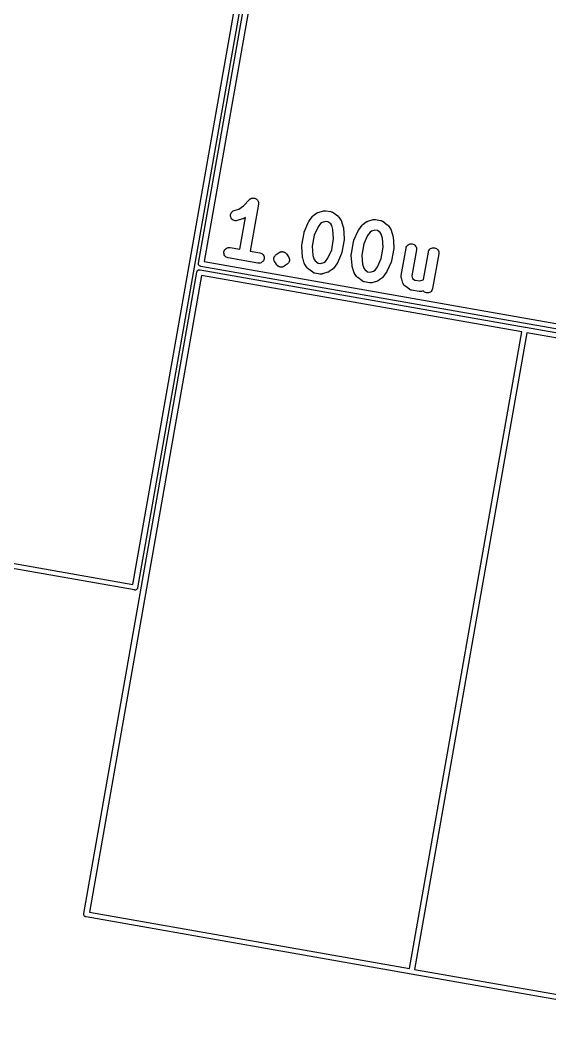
# Model space of a CAD drawing. Extents: x 61 to 358, y -137 to -43.
# Drawn here: x 131.42 to 146.7, y -133.7 to -104.58 of the extents above; entities that cross this region are included whole.
import ezdxf

# ---------------------------------------------------------------- set-up
doc = ezdxf.new("R2010")
doc.units = 0
doc.header["$MEASUREMENT"] = 0
doc.layers.add('BLACK', color=7, linetype='CONTINUOUS')

msp = doc.modelspace()

# ---------------------------------------------------------------- linework, layer by layer
at = {"layer": 'BLACK', "linetype": 'CONTINUOUS'}
for p, q in [((136.563, -111.591), (139.826, -93.0879)), ((139.963, -93.1857), (136.726, -111.546)), ((134.672, -120.856), (137.909, -102.495)), ((138.072, -102.451), (134.809, -120.954)), ((137.862, -109.938), (138.032, -109.76)), ((138.032, -109.76), (138.033, -109.759)), ((138.033, -109.759), (138.034, -109.758)), ((138.033, -109.759), (138.033, -109.759)), ((138.033, -109.759), (138.033, -109.759)), ((138.034, -109.758), (138.045, -109.749)), ((138.045, -109.749), (138.056, -109.739)), ((138.056, -109.739), (138.069, -109.732)), ((138.056, -109.739), (138.056, -109.739)), ((138.056, -109.739), (138.056, -109.739)), ((138.069, -109.732), (138.082, -109.725)), ((138.082, -109.725), (138.082, -109.725)), ((138.082, -109.725), (138.083, -109.725)), ((138.083, -109.725), (138.097, -109.721)), ((138.097, -109.721), (138.111, -109.716)), ((138.111, -109.716), (138.125, -109.714)), ((138.111, -109.716), (138.111, -109.716)), ((138.111, -109.716), (138.111, -109.716)), ((138.125, -109.714), (138.14, -109.713)), ((138.14, -109.713), (138.14, -109.713)), ((138.14, -109.713), (138.14, -109.713)), ((138.14, -109.713), (138.155, -109.714)), ((138.155, -109.714), (138.17, -109.715)), ((138.17, -109.715), (138.17, -109.715)), ((138.17, -109.715), (138.17, -109.715)), ((138.17, -109.715), (138.184, -109.719)), ((138.184, -109.719), (138.198, -109.723)), ((138.198, -109.723), (138.199, -109.724)), ((138.199, -109.724), (138.199, -109.724)), ((138.199, -109.724), (138.212, -109.731)), ((138.212, -109.731), (138.225, -109.737)), ((138.225, -109.737), (138.225, -109.737)), ((138.225, -109.737), (138.225, -109.737)), ((138.225, -109.737), (138.237, -109.747)), ((138.237, -109.747), (138.248, -109.756)), ((138.248, -109.756), (138.248, -109.756)), ((138.248, -109.756), (138.248, -109.756)), ((138.248, -109.756), (138.258, -109.767)), ((138.258, -109.767), (138.267, -109.778)), ((138.267, -109.778), (138.268, -109.778)), ((138.268, -109.778), (138.268, -109.778)), ((138.268, -109.778), (138.275, -109.791)), ((137.567, -110.084), (137.594, -110.072)), ((137.594, -110.072), (137.726, -110.033)), ((137.726, -110.033), (137.862, -109.938)), ((138.292, -109.892), (138.054, -111.242)), ((138.275, -109.791), (138.282, -109.804)), ((138.282, -109.804), (138.282, -109.804)), ((138.282, -109.804), (138.282, -109.804)), ((138.282, -109.804), (138.287, -109.818)), ((138.287, -109.818), (138.291, -109.832)), ((138.291, -109.832), (138.291, -109.833)), ((138.291, -109.833), (138.291, -109.833)), ((138.291, -109.833), (138.293, -109.847)), ((138.294, -109.877), (138.292, -109.892)), ((138.293, -109.847), (138.295, -109.862)), ((138.295, -109.862), (138.294, -109.877)), ((138.295, -109.862), (138.295, -109.862)), ((138.295, -109.862), (138.295, -109.862)), ((137.486, -110.202), (137.493, -110.173)), ((137.486, -110.232), (137.486, -110.202)), ((137.492, -110.261), (137.486, -110.232)), ((137.503, -110.288), (137.492, -110.261)), ((137.493, -110.173), (137.504, -110.145)), ((137.519, -110.313), (137.503, -110.288)), ((137.504, -110.145), (137.521, -110.121)), ((137.539, -110.335), (137.519, -110.313)), ((137.521, -110.121), (137.542, -110.1)), ((137.564, -110.352), (137.539, -110.335)), ((137.542, -110.1), (137.567, -110.084)), ((137.591, -110.363), (137.564, -110.352)), ((137.62, -110.37), (137.591, -110.363)), ((137.681, -110.364), (137.679, -110.365)), ((137.837, -110.318), (137.681, -110.364)), ((137.754, -111.189), (137.916, -110.272)), ((137.845, -110.315), (137.837, -110.318)), ((137.853, -110.312), (137.845, -110.315)), ((137.859, -110.309), (137.853, -110.312)), ((137.864, -110.307), (137.859, -110.309)), ((137.872, -110.302), (137.864, -110.307)), ((137.879, -110.298), (137.872, -110.302)), ((137.881, -110.297), (137.879, -110.298)), ((137.916, -110.272), (137.881, -110.297)), ((139.756, -110.375), (139.853, -110.245)), ((139.853, -110.245), (139.854, -110.243)), ((139.854, -110.243), (139.86, -110.237)), ((139.86, -110.237), (139.865, -110.23)), ((139.865, -110.23), (139.87, -110.226)), ((139.87, -110.226), (139.874, -110.221)), ((139.874, -110.221), (139.881, -110.216)), ((139.881, -110.216), (139.888, -110.211)), ((139.888, -110.211), (139.972, -110.152)), ((139.972, -110.152), (139.974, -110.151)), ((139.974, -110.151), (139.981, -110.147)), ((139.981, -110.147), (139.988, -110.142)), ((139.988, -110.142), (139.994, -110.14)), ((139.994, -110.14), (140, -110.137)), ((140, -110.137), (140.008, -110.134)), ((140.008, -110.134), (140.016, -110.131)), ((140.016, -110.131), (140.171, -110.085)), ((140.171, -110.085), (140.174, -110.084)), ((140.174, -110.084), (140.178, -110.083)), ((140.178, -110.083), (140.182, -110.082)), ((140.182, -110.082), (140.193, -110.081)), ((140.193, -110.081), (140.203, -110.079)), ((140.203, -110.079), (140.207, -110.079)), ((140.207, -110.079), (140.212, -110.078)), ((140.212, -110.078), (140.222, -110.079)), ((140.222, -110.079), (140.233, -110.079)), ((140.233, -110.079), (140.237, -110.08)), ((140.237, -110.08), (140.241, -110.081)), ((140.241, -110.081), (140.384, -110.106)), ((140.384, -110.106), (140.386, -110.106)), ((140.386, -110.106), (140.391, -110.107)), ((140.391, -110.107), (140.395, -110.108)), ((140.395, -110.108), (140.405, -110.112)), ((140.405, -110.112), (140.415, -110.115)), ((140.415, -110.115), (140.419, -110.117)), ((140.419, -110.117), (140.423, -110.118)), ((140.423, -110.118), (140.432, -110.123)), ((140.432, -110.123), (140.441, -110.128)), ((140.441, -110.128), (140.445, -110.131)), ((140.445, -110.131), (140.449, -110.133)), ((140.449, -110.133), (140.579, -110.23)), ((140.579, -110.23), (140.581, -110.231)), ((140.581, -110.231), (140.587, -110.237)), ((140.587, -110.237), (140.594, -110.242)), ((140.594, -110.242), (140.598, -110.247)), ((140.598, -110.247), (140.602, -110.252)), ((140.602, -110.252), (140.607, -110.259)), ((140.607, -110.259), (140.613, -110.265)), ((140.613, -110.265), (140.672, -110.349)), ((140.672, -110.349), (140.673, -110.351)), ((140.673, -110.351), (140.677, -110.358)), ((140.677, -110.358), (140.682, -110.366)), ((141.445, -110.383), (141.601, -110.337)), ((141.601, -110.337), (141.603, -110.336)), ((141.603, -110.336), (141.607, -110.335)), ((141.607, -110.335), (141.612, -110.334)), ((141.612, -110.334), (141.622, -110.333)), ((141.622, -110.333), (141.632, -110.331)), ((141.632, -110.331), (141.637, -110.331)), ((141.637, -110.331), (141.641, -110.33)), ((141.641, -110.33), (141.652, -110.331)), ((141.652, -110.331), (141.662, -110.331)), ((141.662, -110.331), (141.666, -110.332)), ((141.666, -110.332), (141.671, -110.333)), ((141.671, -110.333), (141.814, -110.358)), ((141.814, -110.358), (141.816, -110.358)), ((141.816, -110.358), (141.82, -110.359)), ((141.82, -110.359), (141.825, -110.36)), ((141.825, -110.36), (141.834, -110.364)), ((141.834, -110.364), (141.844, -110.367)), ((137.65, -110.37), (137.62, -110.37)), ((137.679, -110.365), (137.65, -110.37)), ((139.618, -110.677), (139.739, -110.404)), ((139.739, -110.404), (139.74, -110.402)), ((139.74, -110.402), (139.741, -110.401)), ((139.741, -110.401), (139.748, -110.389)), ((139.741, -110.401), (139.741, -110.401)), ((139.748, -110.389), (139.755, -110.376)), ((139.755, -110.376), (139.756, -110.376)), ((139.756, -110.376), (139.756, -110.375)), ((140.011, -110.543), (139.904, -110.784)), ((140.083, -110.446), (140.011, -110.543)), ((140.127, -110.416), (140.083, -110.446)), ((140.224, -110.387), (140.127, -110.416)), ((140.296, -110.4), (140.224, -110.387)), ((140.378, -110.46), (140.296, -110.4)), ((140.408, -110.504), (140.378, -110.46)), ((140.442, -110.62), (140.408, -110.504)), ((140.461, -110.883), (140.442, -110.62)), ((140.682, -110.366), (140.684, -110.371)), ((140.684, -110.371), (140.687, -110.377)), ((140.687, -110.377), (140.69, -110.385)), ((140.69, -110.385), (140.693, -110.393)), ((140.693, -110.393), (140.739, -110.549)), ((140.739, -110.549), (140.74, -110.551)), ((140.74, -110.551), (140.74, -110.551)), ((140.74, -110.551), (140.74, -110.552)), ((140.74, -110.552), (140.743, -110.566)), ((140.743, -110.566), (140.745, -110.58)), ((140.745, -110.58), (140.745, -110.581)), ((140.745, -110.581), (140.745, -110.581)), ((140.745, -110.581), (140.766, -110.88)), ((141.169, -110.656), (141.17, -110.654)), ((141.17, -110.653), (141.178, -110.641)), ((141.17, -110.654), (141.17, -110.653)), ((141.17, -110.653), (141.17, -110.653)), ((141.178, -110.641), (141.185, -110.628)), ((141.185, -110.628), (141.186, -110.627)), ((141.185, -110.628), (141.185, -110.628)), ((141.186, -110.627), (141.282, -110.497)), ((141.282, -110.497), (141.284, -110.495)), ((141.284, -110.495), (141.289, -110.489)), ((141.289, -110.489), (141.295, -110.482)), ((141.295, -110.482), (141.3, -110.478)), ((141.3, -110.478), (141.304, -110.474)), ((141.304, -110.474), (141.311, -110.469)), ((141.311, -110.469), (141.317, -110.463)), ((141.317, -110.463), (141.401, -110.404)), ((141.401, -110.404), (141.403, -110.403)), ((141.403, -110.403), (141.411, -110.399)), ((141.411, -110.399), (141.418, -110.394)), ((141.418, -110.394), (141.424, -110.392)), ((141.424, -110.392), (141.429, -110.389)), ((141.429, -110.389), (141.437, -110.386)), ((141.437, -110.386), (141.445, -110.383)), ((141.653, -110.639), (141.556, -110.668)), ((141.725, -110.652), (141.653, -110.639)), ((141.807, -110.712), (141.725, -110.652)), ((141.844, -110.367), (141.848, -110.369)), ((141.848, -110.369), (141.853, -110.37)), ((141.853, -110.37), (141.861, -110.376)), ((141.861, -110.376), (141.871, -110.38)), ((141.871, -110.38), (141.874, -110.383)), ((141.874, -110.383), (141.878, -110.385)), ((141.878, -110.385), (142.008, -110.482)), ((142.008, -110.482), (142.01, -110.483)), ((142.01, -110.483), (142.016, -110.489)), ((142.016, -110.489), (142.023, -110.495)), ((142.023, -110.495), (142.027, -110.499)), ((142.027, -110.499), (142.032, -110.504)), ((142.032, -110.504), (142.037, -110.511)), ((142.037, -110.511), (142.042, -110.517)), ((142.042, -110.517), (142.101, -110.601)), ((142.101, -110.601), (142.102, -110.603)), ((142.102, -110.603), (142.107, -110.61)), ((142.107, -110.61), (142.111, -110.618)), ((142.111, -110.618), (142.114, -110.623)), ((142.114, -110.623), (142.117, -110.629)), ((142.117, -110.629), (142.119, -110.637)), ((142.119, -110.637), (142.123, -110.645)), ((142.123, -110.645), (142.169, -110.801)), ((139.544, -111.07), (139.607, -110.713)), ((139.607, -110.711), (139.608, -110.708)), ((139.607, -110.713), (139.607, -110.711)), ((139.608, -110.705), (139.612, -110.694)), ((139.608, -110.708), (139.608, -110.705)), ((139.612, -110.694), (139.615, -110.682)), ((139.615, -110.682), (139.617, -110.68)), ((139.617, -110.68), (139.618, -110.677)), ((139.904, -110.784), (139.847, -111.105)), ((140.405, -111.203), (140.461, -110.883)), ((140.764, -110.917), (140.701, -111.274)), ((140.765, -110.914), (140.764, -110.917)), ((140.766, -110.9), (140.765, -110.912)), ((140.765, -110.912), (140.765, -110.914)), ((140.766, -110.88), (140.767, -110.882)), ((140.767, -110.882), (140.766, -110.885)), ((140.766, -110.885), (140.767, -110.887)), ((140.767, -110.887), (140.766, -110.9)), ((141.038, -110.958), (141.041, -110.946)), ((141.041, -110.946), (141.045, -110.934)), ((141.045, -110.934), (141.046, -110.932)), ((141.046, -110.932), (141.047, -110.929)), ((141.047, -110.929), (141.169, -110.656)), ((141.44, -110.795), (141.333, -111.036)), ((141.512, -110.698), (141.44, -110.795)), ((141.556, -110.668), (141.512, -110.698)), ((141.837, -110.756), (141.807, -110.712)), ((141.872, -110.872), (141.837, -110.756)), ((141.89, -111.135), (141.872, -110.872)), ((142.169, -110.801), (142.169, -110.803)), ((142.169, -110.803), (142.17, -110.803)), ((142.17, -110.803), (142.17, -110.804)), ((142.17, -110.804), (142.172, -110.818)), ((142.172, -110.818), (142.175, -110.832)), ((142.175, -110.832), (142.175, -110.833)), ((142.175, -110.833), (142.175, -110.833)), ((142.175, -110.833), (142.196, -111.132)), ((137.299, -111.263), (137.307, -111.234)), ((137.307, -111.234), (137.321, -111.208)), ((137.321, -111.208), (137.339, -111.185)), ((137.339, -111.185), (137.362, -111.165)), ((137.362, -111.165), (137.388, -111.151)), ((137.388, -111.151), (137.416, -111.142)), ((137.416, -111.142), (137.446, -111.138)), ((137.446, -111.138), (137.475, -111.14)), ((137.475, -111.14), (137.754, -111.189)), ((139.541, -111.1), (139.542, -111.088)), ((139.542, -111.103), (139.541, -111.1)), ((139.542, -111.088), (139.543, -111.076)), ((139.542, -111.105), (139.542, -111.103)), ((139.542, -111.107), (139.542, -111.105)), ((139.563, -111.406), (139.542, -111.107)), ((139.543, -111.073), (139.544, -111.07)), ((139.543, -111.076), (139.543, -111.073)), ((139.847, -111.105), (139.866, -111.368)), ((140.297, -111.444), (140.405, -111.203)), ((140.973, -111.322), (141.036, -110.965)), ((141.036, -110.963), (141.037, -110.96)), ((141.036, -110.965), (141.036, -110.963)), ((141.037, -110.96), (141.038, -110.958)), ((141.333, -111.036), (141.276, -111.357)), ((141.834, -111.455), (141.89, -111.135)), ((142.194, -111.169), (142.131, -111.526)), ((142.195, -111.164), (142.194, -111.166)), ((142.194, -111.166), (142.194, -111.169)), ((142.196, -111.139), (142.195, -111.152)), ((142.195, -111.152), (142.195, -111.164)), ((142.196, -111.132), (142.196, -111.134)), ((142.196, -111.134), (142.196, -111.137)), ((142.196, -111.137), (142.196, -111.139)), ((142.411, -111.944), (142.55, -111.158)), ((142.55, -111.156), (142.558, -111.127)), ((142.55, -111.158), (142.55, -111.156)), ((142.558, -111.127), (142.572, -111.101)), ((142.572, -111.101), (142.591, -111.078)), ((142.591, -111.078), (142.613, -111.059)), ((142.613, -111.059), (142.64, -111.044)), ((142.64, -111.044), (142.668, -111.035)), ((142.668, -111.035), (142.697, -111.032)), ((142.697, -111.032), (142.727, -111.035)), ((142.85, -111.211), (142.717, -111.962)), ((142.727, -111.035), (142.756, -111.043)), ((142.756, -111.043), (142.782, -111.056)), ((142.782, -111.056), (142.805, -111.075)), ((142.805, -111.075), (142.825, -111.098)), ((142.825, -111.098), (142.839, -111.124)), ((142.839, -111.124), (142.848, -111.152)), ((142.848, -111.152), (142.852, -111.181)), ((142.852, -111.181), (142.85, -111.211)), ((143.202, -111.241), (143.215, -111.215)), ((143.215, -111.215), (143.234, -111.191)), ((143.234, -111.191), (143.257, -111.172)), ((143.257, -111.172), (143.283, -111.158)), ((143.283, -111.158), (143.311, -111.149)), ((143.311, -111.149), (143.341, -111.146)), ((143.341, -111.146), (143.37, -111.148)), ((143.37, -111.148), (143.399, -111.156)), ((143.399, -111.156), (143.425, -111.17)), ((143.425, -111.17), (143.449, -111.188)), ((143.449, -111.188), (143.468, -111.211)), ((143.468, -111.211), (143.482, -111.237)), ((143.482, -111.237), (143.492, -111.265)), ((137.296, -111.293), (137.299, -111.263)), ((137.3, -111.322), (137.296, -111.293)), ((137.309, -111.35), (137.3, -111.322)), ((137.323, -111.376), (137.309, -111.35)), ((137.342, -111.399), (137.323, -111.376)), ((137.365, -111.418), (137.342, -111.399)), ((137.392, -111.432), (137.365, -111.418)), ((137.42, -111.44), (137.392, -111.432)), ((137.422, -111.44), (137.42, -111.44)), ((138.28, -111.592), (137.422, -111.44)), ((138.054, -111.242), (138.333, -111.292)), ((138.333, -111.292), (138.335, -111.292)), ((138.335, -111.292), (138.364, -111.3)), ((138.364, -111.3), (138.39, -111.314)), ((138.39, -111.314), (138.413, -111.333)), ((138.413, -111.333), (138.432, -111.356)), ((138.435, -111.524), (138.416, -111.547)), ((138.432, -111.356), (138.447, -111.382)), ((138.448, -111.498), (138.435, -111.524)), ((138.447, -111.382), (138.456, -111.41)), ((138.456, -111.469), (138.448, -111.498)), ((138.456, -111.41), (138.459, -111.439)), ((138.459, -111.439), (138.456, -111.469)), ((138.738, -111.473), (138.74, -111.458)), ((138.738, -111.474), (138.739, -111.473)), ((138.739, -111.473), (138.738, -111.473)), ((138.74, -111.488), (138.738, -111.474)), ((138.74, -111.458), (138.741, -111.444)), ((138.742, -111.502), (138.74, -111.488)), ((138.741, -111.443), (138.745, -111.429)), ((138.741, -111.444), (138.741, -111.443)), ((138.741, -111.443), (138.741, -111.443)), ((138.742, -111.503), (138.742, -111.502)), ((138.746, -111.517), (138.742, -111.503)), ((138.742, -111.503), (138.742, -111.503)), ((138.745, -111.429), (138.749, -111.415)), ((138.751, -111.531), (138.746, -111.517)), ((138.749, -111.414), (138.756, -111.402)), ((138.749, -111.415), (138.749, -111.414)), ((138.749, -111.415), (138.749, -111.415)), ((138.756, -111.402), (138.762, -111.389)), ((138.762, -111.389), (138.763, -111.388)), ((138.763, -111.388), (138.772, -111.377)), ((138.763, -111.388), (138.763, -111.388)), ((138.772, -111.377), (138.781, -111.365)), ((138.781, -111.365), (138.781, -111.365)), ((138.781, -111.365), (138.782, -111.365)), ((138.782, -111.365), (138.793, -111.355)), ((138.793, -111.355), (138.803, -111.346)), ((138.803, -111.346), (138.888, -111.287)), ((138.888, -111.287), (138.889, -111.286)), ((138.888, -111.287), (138.888, -111.287)), ((138.888, -111.287), (138.888, -111.287)), ((138.888, -111.287), (138.888, -111.287)), ((138.889, -111.286), (138.902, -111.279)), ((138.889, -111.286), (138.889, -111.286)), ((138.889, -111.286), (138.889, -111.286)), ((138.889, -111.286), (138.889, -111.286)), ((138.902, -111.279), (138.914, -111.272)), ((138.914, -111.272), (138.915, -111.272)), ((138.915, -111.272), (138.929, -111.267)), ((138.915, -111.272), (138.915, -111.272)), ((138.915, -111.272), (138.915, -111.272)), ((138.915, -111.272), (138.915, -111.272)), ((138.929, -111.267), (138.943, -111.263)), ((138.943, -111.263), (138.943, -111.263)), ((138.943, -111.263), (138.943, -111.263)), ((138.943, -111.263), (138.944, -111.263)), ((138.944, -111.263), (138.958, -111.261)), ((138.944, -111.263), (138.944, -111.263)), ((138.958, -111.261), (138.972, -111.26)), ((138.972, -111.26), (138.973, -111.26)), ((138.973, -111.26), (138.973, -111.26)), ((138.973, -111.26), (138.973, -111.26)), ((138.973, -111.26), (138.973, -111.26)), ((138.973, -111.26), (138.988, -111.261)), ((138.988, -111.261), (139.002, -111.262)), ((139.002, -111.262), (139.002, -111.262)), ((139.002, -111.262), (139.002, -111.262)), ((139.002, -111.262), (139.003, -111.262)), ((139.003, -111.262), (139.003, -111.262)), ((139.003, -111.262), (139.017, -111.266)), ((139.017, -111.266), (139.031, -111.27)), ((139.031, -111.27), (139.031, -111.27)), ((139.031, -111.27), (139.031, -111.27)), ((139.031, -111.27), (139.031, -111.271)), ((139.031, -111.271), (139.032, -111.271)), ((139.032, -111.271), (139.044, -111.277)), ((139.044, -111.277), (139.057, -111.284)), ((139.057, -111.284), (139.057, -111.284)), ((139.057, -111.284), (139.057, -111.284)), ((139.057, -111.284), (139.058, -111.284)), ((139.058, -111.284), (139.058, -111.284)), ((139.058, -111.284), (139.069, -111.293)), ((139.069, -111.293), (139.08, -111.302)), ((139.08, -111.302), (139.081, -111.302)), ((139.081, -111.302), (139.081, -111.302)), ((139.081, -111.302), (139.081, -111.303)), ((139.081, -111.303), (139.081, -111.303)), ((139.081, -111.303), (139.09, -111.314)), ((139.09, -111.314), (139.1, -111.325)), ((139.1, -111.325), (139.159, -111.409)), ((139.159, -111.409), (139.159, -111.41)), ((139.159, -111.41), (139.159, -111.41)), ((139.159, -111.41), (139.159, -111.41)), ((139.159, -111.41), (139.16, -111.411)), ((139.16, -111.411), (139.167, -111.423)), ((139.167, -111.423), (139.174, -111.436)), ((139.174, -111.436), (139.174, -111.436)), ((139.174, -111.436), (139.174, -111.437)), ((139.174, -111.437), (139.178, -111.45)), ((139.178, -111.45), (139.183, -111.464)), ((139.184, -111.524), (139.18, -111.538)), ((139.183, -111.464), (139.183, -111.464)), ((139.183, -111.464), (139.183, -111.465)), ((139.183, -111.465), (139.185, -111.479)), ((139.185, -111.509), (139.184, -111.523)), ((139.184, -111.523), (139.184, -111.524)), ((139.184, -111.524), (139.184, -111.524)), ((139.185, -111.479), (139.186, -111.494)), ((139.186, -111.495), (139.185, -111.509)), ((139.186, -111.494), (139.186, -111.494)), ((139.186, -111.494), (139.186, -111.495)), ((139.563, -111.407), (139.563, -111.406)), ((139.565, -111.421), (139.563, -111.407)), ((139.563, -111.407), (139.563, -111.407)), ((139.568, -111.435), (139.565, -111.421)), ((139.568, -111.436), (139.568, -111.435)), ((139.568, -111.437), (139.568, -111.436)), ((139.569, -111.439), (139.568, -111.437)), ((139.615, -111.594), (139.569, -111.439)), ((139.866, -111.368), (139.9, -111.484)), ((139.9, -111.484), (139.931, -111.527)), ((139.931, -111.527), (140.012, -111.588)), ((140.225, -111.541), (140.297, -111.444)), ((140.691, -111.31), (140.569, -111.583)), ((140.693, -111.305), (140.691, -111.307)), ((140.691, -111.307), (140.691, -111.31)), ((140.696, -111.293), (140.693, -111.305)), ((140.7, -111.282), (140.696, -111.293)), ((140.701, -111.276), (140.7, -111.279)), ((140.7, -111.279), (140.7, -111.282)), ((140.701, -111.274), (140.701, -111.276)), ((140.971, -111.352), (140.972, -111.34)), ((140.971, -111.355), (140.971, -111.352)), ((140.971, -111.357), (140.971, -111.355)), ((140.971, -111.359), (140.971, -111.357)), ((140.992, -111.658), (140.971, -111.359)), ((140.972, -111.328), (140.973, -111.325)), ((140.972, -111.34), (140.972, -111.328)), ((140.973, -111.325), (140.973, -111.322)), ((141.276, -111.357), (141.295, -111.62)), ((141.727, -111.696), (141.834, -111.455)), ((142.131, -111.526), (142.13, -111.529)), ((142.13, -111.529), (142.13, -111.531)), ((143.052, -112.067), (143.193, -111.272)), ((143.193, -111.269), (143.202, -111.241)), ((143.193, -111.272), (143.193, -111.269)), ((143.493, -111.324), (143.316, -112.325)), ((143.492, -111.265), (143.495, -111.295)), ((143.495, -111.295), (143.493, -111.324)), ((136.522, -111.83), (136.529, -111.817)), ((136.529, -111.817), (136.538, -111.805)), ((136.538, -111.805), (136.55, -111.795)), ((136.55, -111.795), (136.556, -111.792)), ((136.55, -111.795), (136.55, -111.795)), ((136.556, -111.792), (136.563, -111.788)), ((136.561, -111.607), (136.562, -111.598)), ((136.561, -111.61), (136.561, -111.607)), ((136.563, -111.624), (136.561, -111.61)), ((136.562, -111.595), (136.563, -111.591)), ((136.562, -111.598), (136.562, -111.595)), ((136.562, -111.598), (136.562, -111.598)), ((136.567, -111.639), (136.563, -111.624)), ((136.563, -111.788), (136.571, -111.785)), ((136.575, -111.652), (136.567, -111.639)), ((136.571, -111.785), (136.577, -111.783)), ((136.585, -111.663), (136.575, -111.652)), ((136.577, -111.783), (136.592, -111.781)), ((136.596, -111.672), (136.585, -111.663)), ((136.592, -111.781), (136.603, -111.782)), ((136.61, -111.679), (136.596, -111.672)), ((136.603, -111.782), (136.603, -111.782)), ((136.603, -111.782), (136.607, -111.783)), ((136.607, -111.783), (136.61, -111.784)), ((136.621, -111.682), (136.61, -111.679)), ((136.61, -111.784), (145.983, -113.436)), ((136.624, -111.683), (136.621, -111.682)), ((136.621, -111.682), (136.621, -111.682)), ((136.628, -111.684), (136.624, -111.683)), ((155.131, -114.946), (136.628, -111.684)), ((136.726, -111.546), (155.086, -114.784)), ((138.31, -111.594), (138.28, -111.592)), ((138.339, -111.59), (138.31, -111.594)), ((138.368, -111.581), (138.339, -111.59)), ((138.393, -111.567), (138.368, -111.581)), ((138.416, -111.547), (138.393, -111.567)), ((138.758, -111.544), (138.751, -111.531)), ((138.751, -111.531), (138.751, -111.531)), ((138.751, -111.531), (138.751, -111.531)), ((138.765, -111.557), (138.758, -111.544)), ((138.765, -111.558), (138.765, -111.557)), ((138.765, -111.557), (138.765, -111.557)), ((138.765, -111.557), (138.765, -111.557)), ((138.766, -111.558), (138.765, -111.558)), ((138.825, -111.642), (138.766, -111.558)), ((138.834, -111.653), (138.825, -111.642)), ((138.843, -111.664), (138.834, -111.653)), ((138.844, -111.664), (138.843, -111.664)), ((138.844, -111.665), (138.844, -111.664)), ((138.856, -111.674), (138.844, -111.665)), ((138.844, -111.665), (138.844, -111.665)), ((138.844, -111.665), (138.844, -111.665)), ((138.867, -111.683), (138.856, -111.674)), ((138.868, -111.683), (138.867, -111.683)), ((138.867, -111.683), (138.867, -111.683)), ((138.867, -111.683), (138.867, -111.683)), ((138.867, -111.683), (138.867, -111.683)), ((138.88, -111.69), (138.868, -111.683)), ((138.893, -111.697), (138.88, -111.69)), ((138.894, -111.697), (138.893, -111.697)), ((138.893, -111.697), (138.893, -111.697)), ((138.908, -111.701), (138.894, -111.697)), ((138.894, -111.697), (138.894, -111.697)), ((138.894, -111.697), (138.894, -111.697)), ((138.922, -111.705), (138.908, -111.701)), ((138.923, -111.705), (138.922, -111.705)), ((138.922, -111.705), (138.922, -111.705)), ((138.922, -111.705), (138.922, -111.705)), ((138.922, -111.705), (138.922, -111.705)), ((138.937, -111.706), (138.923, -111.705)), ((138.951, -111.707), (138.937, -111.706)), ((138.952, -111.707), (138.951, -111.707)), ((138.967, -111.706), (138.952, -111.707)), ((138.952, -111.707), (138.952, -111.707)), ((138.952, -111.707), (138.952, -111.707)), ((138.952, -111.707), (138.952, -111.707)), ((138.981, -111.704), (138.967, -111.706)), ((138.982, -111.704), (138.981, -111.704)), ((138.981, -111.704), (138.981, -111.704)), ((138.981, -111.704), (138.981, -111.704)), ((138.996, -111.7), (138.982, -111.704)), ((138.982, -111.704), (138.982, -111.704)), ((139.009, -111.695), (138.996, -111.7)), ((139.01, -111.695), (139.009, -111.695)), ((139.023, -111.688), (139.01, -111.695)), ((139.01, -111.695), (139.01, -111.695)), ((139.01, -111.695), (139.01, -111.695)), ((139.01, -111.695), (139.01, -111.695)), ((139.035, -111.681), (139.023, -111.688)), ((139.036, -111.681), (139.035, -111.681)), ((139.037, -111.68), (139.036, -111.68)), ((139.036, -111.68), (139.036, -111.68)), ((139.036, -111.68), (139.036, -111.68)), ((139.036, -111.68), (139.036, -111.681)), ((139.036, -111.681), (139.036, -111.681)), ((139.036, -111.681), (139.036, -111.681)), ((139.121, -111.621), (139.037, -111.68)), ((139.132, -111.612), (139.121, -111.621)), ((139.143, -111.602), (139.132, -111.612)), ((139.144, -111.602), (139.143, -111.602)), ((139.143, -111.602), (139.143, -111.602)), ((139.153, -111.59), (139.144, -111.602)), ((139.162, -111.579), (139.153, -111.59)), ((139.169, -111.566), (139.162, -111.578)), ((139.162, -111.578), (139.162, -111.579)), ((139.162, -111.579), (139.162, -111.579)), ((139.175, -111.553), (139.169, -111.566)), ((139.176, -111.552), (139.175, -111.552)), ((139.175, -111.552), (139.175, -111.553)), ((139.18, -111.538), (139.176, -111.552)), ((139.618, -111.602), (139.615, -111.594)), ((139.621, -111.61), (139.618, -111.602)), ((139.624, -111.616), (139.621, -111.61)), ((139.626, -111.622), (139.624, -111.616)), ((139.631, -111.629), (139.626, -111.622)), ((139.635, -111.636), (139.631, -111.629)), ((139.636, -111.638), (139.635, -111.636)), ((139.695, -111.722), (139.636, -111.638)), ((139.701, -111.729), (139.695, -111.722)), ((139.706, -111.736), (139.701, -111.729)), ((139.71, -111.74), (139.706, -111.736)), ((139.714, -111.745), (139.71, -111.74)), ((139.721, -111.75), (139.714, -111.745)), ((139.727, -111.756), (139.721, -111.75)), ((139.729, -111.757), (139.727, -111.756)), ((139.859, -111.854), (139.729, -111.757)), ((140.012, -111.588), (140.084, -111.6)), ((140.084, -111.6), (140.182, -111.571)), ((140.182, -111.571), (140.225, -111.541)), ((140.42, -111.776), (140.336, -111.835)), ((140.427, -111.771), (140.42, -111.776)), ((140.434, -111.766), (140.427, -111.771)), ((140.438, -111.761), (140.434, -111.766)), ((140.443, -111.757), (140.438, -111.761)), ((140.448, -111.75), (140.443, -111.757)), ((140.454, -111.744), (140.448, -111.75)), ((140.455, -111.742), (140.454, -111.744)), ((140.552, -111.612), (140.455, -111.742)), ((140.553, -111.611), (140.552, -111.611)), ((140.552, -111.611), (140.552, -111.612)), ((140.56, -111.599), (140.553, -111.611)), ((140.567, -111.586), (140.56, -111.599)), ((140.568, -111.585), (140.567, -111.586)), ((140.567, -111.586), (140.567, -111.586)), ((140.569, -111.583), (140.568, -111.585)), ((140.992, -111.659), (140.992, -111.658)), ((140.995, -111.673), (140.992, -111.659)), ((140.992, -111.659), (140.992, -111.659)), ((140.997, -111.687), (140.995, -111.673)), ((140.997, -111.688), (140.997, -111.687)), ((140.998, -111.689), (140.997, -111.688)), ((140.998, -111.691), (140.998, -111.689)), ((141.044, -111.846), (140.998, -111.691)), ((141.295, -111.62), (141.329, -111.736)), ((141.329, -111.736), (141.36, -111.779)), ((141.36, -111.779), (141.442, -111.84)), ((141.611, -111.823), (141.655, -111.793)), ((141.655, -111.793), (141.727, -111.696)), ((142.12, -111.562), (141.998, -111.835)), ((142.121, -111.559), (142.12, -111.562)), ((142.122, -111.557), (142.121, -111.559)), ((142.126, -111.545), (142.122, -111.557)), ((142.129, -111.534), (142.126, -111.545)), ((142.13, -111.531), (142.129, -111.534)), ((133.255, -130.352), (136.518, -111.848)), ((136.655, -111.946), (133.418, -130.307)), ((136.518, -111.845), (136.519, -111.841)), ((136.518, -111.848), (136.518, -111.845)), ((136.519, -111.841), (136.522, -111.83)), ((136.519, -111.841), (136.519, -111.841)), ((145.885, -113.574), (136.655, -111.946)), ((139.863, -111.856), (139.859, -111.854)), ((139.867, -111.859), (139.863, -111.856)), ((139.876, -111.864), (139.867, -111.859)), ((139.885, -111.869), (139.876, -111.864)), ((139.889, -111.871), (139.885, -111.869)), ((139.893, -111.873), (139.889, -111.871)), ((139.903, -111.876), (139.893, -111.873)), ((139.913, -111.879), (139.903, -111.876)), ((139.917, -111.88), (139.913, -111.879)), ((139.922, -111.881), (139.917, -111.88)), ((139.924, -111.882), (139.922, -111.881)), ((140.067, -111.907), (139.924, -111.882)), ((140.071, -111.907), (140.067, -111.907)), ((140.076, -111.908), (140.071, -111.907)), ((140.086, -111.908), (140.076, -111.908)), ((140.096, -111.909), (140.086, -111.908)), ((140.101, -111.908), (140.096, -111.909)), ((140.105, -111.909), (140.101, -111.908)), ((140.116, -111.907), (140.105, -111.909)), ((140.126, -111.906), (140.116, -111.907)), ((140.13, -111.904), (140.126, -111.906)), ((140.135, -111.903), (140.13, -111.904)), ((140.137, -111.903), (140.135, -111.903)), ((140.292, -111.856), (140.137, -111.903)), ((140.3, -111.853), (140.292, -111.856)), ((140.308, -111.851), (140.3, -111.853)), ((140.314, -111.848), (140.308, -111.851)), ((140.32, -111.845), (140.314, -111.848)), ((140.327, -111.841), (140.32, -111.845)), ((140.334, -111.836), (140.327, -111.841)), ((140.336, -111.835), (140.334, -111.836)), ((141.048, -111.854), (141.044, -111.846)), ((141.05, -111.862), (141.048, -111.854)), ((141.053, -111.868), (141.05, -111.862)), ((141.056, -111.874), (141.053, -111.868)), ((141.06, -111.881), (141.056, -111.874)), ((141.064, -111.888), (141.06, -111.881)), ((141.066, -111.89), (141.064, -111.888)), ((141.124, -111.974), (141.066, -111.89)), ((141.13, -111.981), (141.124, -111.974)), ((141.135, -111.988), (141.13, -111.981)), ((141.14, -111.992), (141.135, -111.988)), ((141.144, -111.997), (141.14, -111.992)), ((141.151, -112.002), (141.144, -111.997)), ((141.157, -112.008), (141.151, -112.002)), ((141.159, -112.009), (141.157, -112.008)), ((141.289, -112.106), (141.159, -112.009)), ((141.293, -112.108), (141.289, -112.106)), ((141.296, -112.111), (141.293, -112.108)), ((141.305, -112.116), (141.296, -112.111)), ((141.442, -111.84), (141.514, -111.852)), ((141.514, -111.852), (141.611, -111.823)), ((141.722, -112.109), (141.566, -112.155)), ((141.73, -112.105), (141.722, -112.109)), ((141.738, -112.103), (141.73, -112.105)), ((141.743, -112.1), (141.738, -112.103)), ((141.749, -112.097), (141.743, -112.1)), ((141.756, -112.093), (141.749, -112.097)), ((141.764, -112.088), (141.756, -112.093)), ((141.766, -112.087), (141.764, -112.088)), ((141.85, -112.028), (141.766, -112.087)), ((141.856, -112.023), (141.85, -112.028)), ((141.863, -112.018), (141.856, -112.023)), ((141.867, -112.013), (141.863, -112.018)), ((141.872, -112.009), (141.867, -112.013)), ((141.878, -112.002), (141.872, -112.009)), ((141.883, -111.996), (141.878, -112.002)), ((141.885, -111.994), (141.883, -111.996)), ((141.981, -111.864), (141.885, -111.994)), ((141.982, -111.863), (141.981, -111.864)), ((141.989, -111.851), (141.982, -111.863)), ((141.982, -111.863), (141.982, -111.863)), ((141.997, -111.839), (141.989, -111.851)), ((141.998, -111.835), (141.997, -111.837)), ((141.997, -111.837), (141.997, -111.838)), ((141.997, -111.838), (141.997, -111.839)), ((142.409, -111.964), (142.41, -111.953)), ((142.409, -111.974), (142.409, -111.964)), ((142.409, -111.978), (142.409, -111.974)), ((142.409, -111.983), (142.409, -111.978)), ((142.411, -111.993), (142.409, -111.983)), ((142.41, -111.953), (142.411, -111.949)), ((142.411, -111.949), (142.411, -111.944)), ((142.412, -112.003), (142.411, -111.993)), ((142.414, -112.008), (142.412, -112.003)), ((142.414, -112.012), (142.414, -112.008)), ((142.415, -112.014), (142.414, -112.012)), ((142.461, -112.17), (142.415, -112.014)), ((142.717, -111.962), (142.739, -112.034)), ((142.739, -112.034), (142.799, -112.079)), ((142.799, -112.079), (142.943, -112.104)), ((142.943, -112.104), (143.04, -112.075)), ((143.04, -112.075), (143.052, -112.067)), ((141.314, -112.121), (141.305, -112.116)), ((141.319, -112.123), (141.314, -112.121)), ((141.323, -112.125), (141.319, -112.123)), ((141.333, -112.128), (141.323, -112.125)), ((141.342, -112.131), (141.333, -112.128)), ((141.347, -112.132), (141.342, -112.131)), ((141.351, -112.133), (141.347, -112.132)), ((141.353, -112.134), (141.351, -112.133)), ((141.496, -112.159), (141.353, -112.134)), ((141.501, -112.159), (141.496, -112.159)), ((141.505, -112.16), (141.501, -112.159)), ((141.515, -112.16), (141.505, -112.16)), ((141.526, -112.161), (141.515, -112.16)), ((141.53, -112.161), (141.526, -112.161)), ((141.535, -112.161), (141.53, -112.161)), ((141.545, -112.159), (141.535, -112.161)), ((141.555, -112.158), (141.545, -112.159)), ((141.56, -112.156), (141.555, -112.158)), ((141.564, -112.155), (141.56, -112.156)), ((141.566, -112.155), (141.564, -112.155)), ((142.462, -112.173), (142.461, -112.17)), ((142.463, -112.176), (142.462, -112.173)), ((142.468, -112.187), (142.463, -112.176)), ((142.472, -112.197), (142.468, -112.187)), ((142.474, -112.2), (142.472, -112.197)), ((142.476, -112.203), (142.474, -112.2)), ((142.482, -112.212), (142.476, -112.203)), ((142.489, -112.222), (142.482, -112.212)), ((142.491, -112.224), (142.489, -112.222)), ((142.493, -112.227), (142.491, -112.224)), ((142.501, -112.235), (142.493, -112.227)), ((142.51, -112.243), (142.501, -112.235)), ((142.512, -112.245), (142.51, -112.243)), ((142.515, -112.247), (142.512, -112.245)), ((142.516, -112.249), (142.515, -112.247)), ((142.647, -112.345), (142.516, -112.249)), ((142.651, -112.348), (142.647, -112.345)), ((142.654, -112.35), (142.651, -112.348)), ((142.663, -112.355), (142.654, -112.35)), ((142.672, -112.361), (142.663, -112.355)), ((142.677, -112.362), (142.672, -112.361)), ((142.68, -112.364), (142.677, -112.362)), ((142.69, -112.367), (142.68, -112.364)), ((142.7, -112.371), (142.69, -112.367)), ((142.705, -112.371), (142.7, -112.371)), ((142.709, -112.373), (142.705, -112.371)), ((142.711, -112.373), (142.709, -112.373)), ((142.926, -112.411), (142.711, -112.373)), ((143.046, -112.392), (142.995, -112.407)), ((143.061, -112.408), (143.046, -112.392)), ((143.294, -112.382), (143.275, -112.405)), ((143.308, -112.356), (143.294, -112.382)), ((143.316, -112.327), (143.308, -112.356)), ((143.316, -112.325), (143.316, -112.327)), ((142.93, -112.411), (142.926, -112.411)), ((142.934, -112.412), (142.93, -112.411)), ((142.945, -112.412), (142.934, -112.412)), ((142.955, -112.413), (142.945, -112.412)), ((142.96, -112.413), (142.955, -112.413)), ((142.964, -112.413), (142.96, -112.413)), ((142.974, -112.411), (142.964, -112.413)), ((142.985, -112.41), (142.974, -112.411)), ((142.989, -112.408), (142.985, -112.41)), ((142.993, -112.407), (142.989, -112.408)), ((142.995, -112.407), (142.993, -112.407)), ((143.084, -112.427), (143.061, -112.408)), ((143.11, -112.44), (143.084, -112.427)), ((143.139, -112.448), (143.11, -112.44)), ((143.169, -112.451), (143.139, -112.448)), ((143.198, -112.448), (143.169, -112.451)), ((143.226, -112.439), (143.198, -112.448)), ((143.252, -112.424), (143.226, -112.439)), ((143.275, -112.405), (143.252, -112.424)), ((145.983, -113.436), (145.987, -113.437)), ((145.987, -113.437), (145.991, -113.438)), ((145.991, -113.438), (155.113, -115.046)), ((142.648, -131.934), (145.885, -113.574)), ((146.036, -113.6), (142.798, -131.961)), ((155.016, -115.184), (146.036, -113.6)), ((116.311, -117.618), (134.672, -120.856)), ((134.717, -121.018), (116.213, -117.756)), ((134.72, -121.019), (134.717, -121.018)), ((134.724, -121.02), (134.72, -121.019)), ((134.727, -121.02), (134.724, -121.02)), ((134.724, -121.02), (134.724, -121.02)), ((134.735, -121.021), (134.727, -121.02)), ((134.75, -121.019), (134.735, -121.021)), ((134.764, -121.014), (134.75, -121.019)), ((134.777, -121.007), (134.764, -121.014)), ((134.789, -120.997), (134.777, -121.007)), ((134.798, -120.985), (134.789, -120.997)), ((134.805, -120.972), (134.798, -120.985)), ((134.808, -120.961), (134.805, -120.972)), ((134.809, -120.957), (134.808, -120.961)), ((134.808, -120.961), (134.808, -120.961)), ((134.809, -120.954), (134.809, -120.957)), ((133.253, -130.37), (133.254, -130.362)), ((133.255, -130.385), (133.253, -130.37)), ((133.254, -130.355), (133.255, -130.352)), ((133.254, -130.359), (133.254, -130.355)), ((133.254, -130.362), (133.254, -130.359)), ((133.254, -130.359), (133.254, -130.359)), ((133.259, -130.399), (133.255, -130.385)), ((133.267, -130.412), (133.259, -130.399)), ((133.277, -130.424), (133.267, -130.412)), ((133.288, -130.433), (133.277, -130.424)), ((133.302, -130.44), (133.288, -130.433)), ((133.313, -130.443), (133.302, -130.44)), ((133.316, -130.444), (133.313, -130.443)), ((133.313, -130.443), (133.313, -130.443)), ((133.32, -130.444), (133.316, -130.444)), ((142.693, -132.097), (133.32, -130.444)), ((133.418, -130.307), (142.648, -131.934)), ((142.697, -132.098), (142.693, -132.097)), ((142.7, -132.098), (142.697, -132.098)), ((151.806, -133.704), (142.7, -132.098)), ((142.798, -131.961), (151.778, -133.544))]:
    msp.add_line(p, q, dxfattribs=at)

doc.saveas('drawing.dxf')
